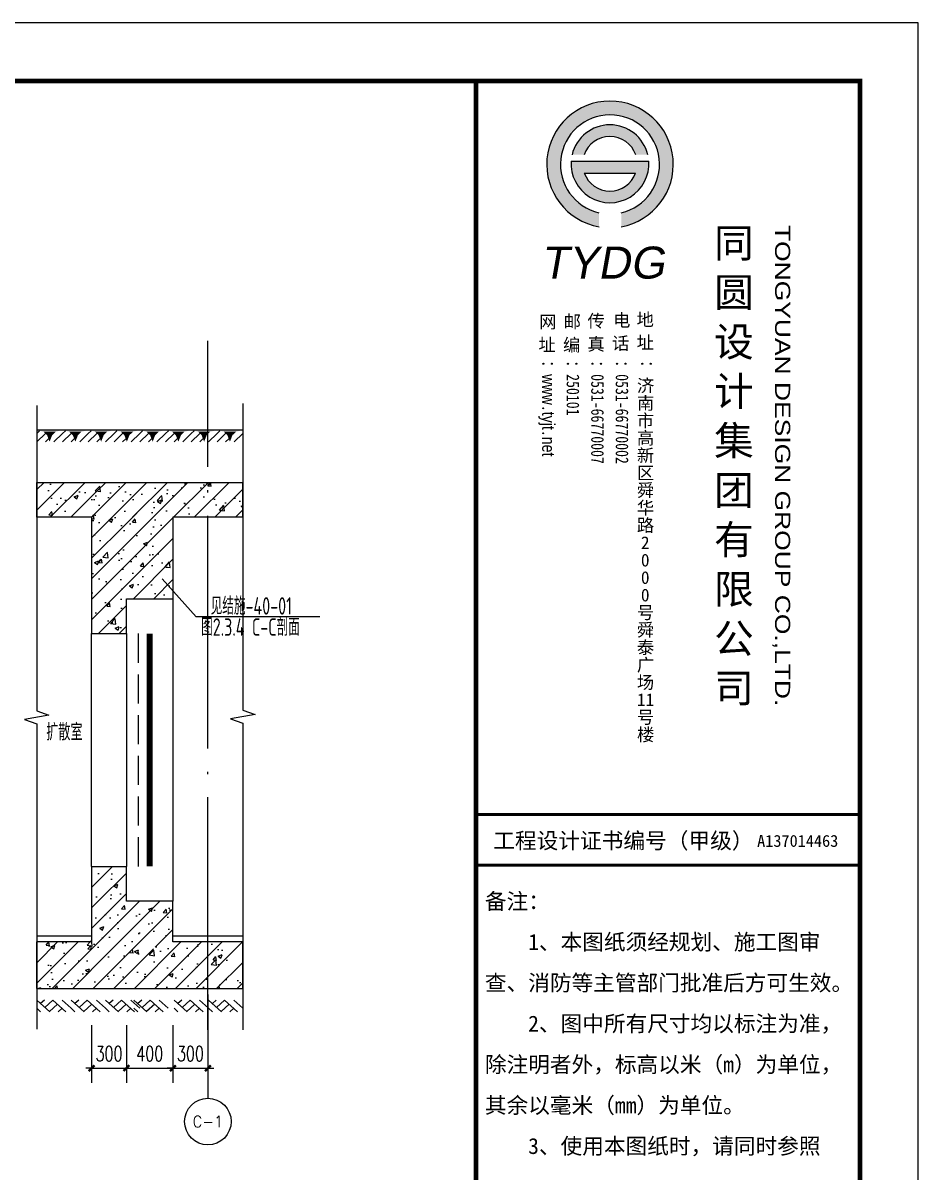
# Model space of a CAD drawing. Extents: x 37906 to 290206, y -18154 to 41246.
# Drawn here: x 282512 to 290206, y 31371 to 41246 of the extents above; entities that cross this region are included whole.
import ezdxf
from ezdxf.enums import TextEntityAlignment as Align

# ---------------------------------------------------------------- set-up
doc = ezdxf.new("R2010")
doc.units = 0
doc.header["$LTSCALE"] = 1000
doc.header["$MEASUREMENT"] = 0
doc.linetypes.add('__DASH', pattern=[0.35, 0.25, -0.1])
doc.linetypes.add('DOTE', pattern=[2.42, 2, -0.2, 0.02, -0.2])
for name, color, linetype in [('AXIS', 3, 'Continuous'), ('AXIS_TEXT', 7, 'Continuous'), ('DIM_SYMB', 3, 'Continuous'), ('DOTE', 1, 'DOTE'), ('ECA_TK', 7, 'Continuous'), ('PUB_DIM', 3, 'Continuous'), ('PUB_HATCH', 8, 'Continuous'), ('RF-M', 7, 'Continuous'), ('RF-QT', 30, 'Continuous'), ('RF-TC', 8, 'Continuous'), ('SURFACE', 6, 'Continuous'), ('TEXT', 7, 'Continuous'), ('tk', 7, 'Continuous'), ('可见线', 7, 'Continuous')]:
    doc.layers.add(name, color=color, linetype=linetype)
doc.layers.add('RF-WZ', color=110, linetype='Continuous', lineweight=0)
doc.styles.add('_TCH_AXIS', font='COMPLEX', dxfattribs={"bigfont": 'GBCBIG'})
doc.styles.add('_TCH_DIM_T3', font='SIMPLEX', dxfattribs={"width": 0.705882, "bigfont": 'GBCBIG'})
doc.styles.add('CCDI_T0G_01', font='arial.ttf', dxfattribs={"width": 0.9})
doc.styles.add('COMPLEX', font='COMPLEX.shx', dxfattribs={"width": 0.65})
doc.styles.add('KING-1', font='GBENOR', dxfattribs={"bigfont": 'GBCBIG'})
doc.styles.add('SUNTXT', font='', dxfattribs={"width": 0.8, "height": 3})
doc.styles.add('TSSD_Rein', font='tssdeng2.shx', dxfattribs={"width": 0.7, "bigfont": 'tssdchn.shx'})
doc.styles.add('tyad', font='swissk.ttf', dxfattribs={"width": 0.9, "height": 2.5})
doc.styles.add('黑体', font='simhei.ttf', dxfattribs={"width": 0.8})
doc.styles.get('SUNTXT').set_extended_font_data('SimSun')
doc.dimstyles.new('_TCH_ARCH&&50', dxfattribs={"dimtxt": 127.5, "dimasz": 50, "dimexe": 125, "dimexo": 150, "dimgap": 61.25, "dimtad": 1, "dimdec": 0, "dimrnd": 5, "dimzin": 0, "dimdsep": 46, "dimtxsty": '_TCH_DIM_T3', "dimblk": 'ARCHTICK', "dimcen": 0.09, "dimclrt": 7, "dimazin": 2, "dimtfac": 1, "dimtdec": 0, "dimtix": 1, "dimtmove": 2, "dimatfit": 3, "dimfxl": 1, "dimtolj": 1, "dimtzin": 0, "dimarcsym": 0})
pattern_1 = [(45, (-1533340.04, 8300.31), (-88.388348, 88.388348), []), (50, (-1533340.04, 8300.3), (358.63009, -31.376067), [37.5, -412.5]), (355, (-1533340.04, 8300.3), (-69.37567, 376.09607), [30, -330]), (100.4514, (-1533310.15, 8297.7), (289.25469, 344.71977), [31.870095, -350.571056]), (46.1842, (-1533340.04, 8400.3), (533.62052, -82.75951), [56.25, -618.75]), (96.6356, (-1533295.57, 8393.4), (467.33135, 487.05894), [47.80514, -525.8565]), (351.1842, (-1533340.04, 8400.3), (467.33097, 487.0593), [45, -495]), (21, (-1533290.04, 8375.3), (298.453526, -201.309445), [37.5, -412.5]), (326, (-1533290.04, 8375.3), (121.657666, 362.57502), [30, -330]), (71.4514, (-1533265.17, 8358.54), (420.111314, 161.26525), [31.870095, -350.571056]), (37.5, (-1533340.04, 8300.31), (6.079928, 166.446927), [0, -326, 0, -335, 0, -331.25]), (7.5, (-1533340.04, 8300.31), (131.534769, 197.205856), [0, -191, 0, -318.5, 0, -126.25]), (327.5, (-1533451.54, 8300.31), (266.911218, -11.277436), [0, -125, 0, -390, 0, -517.5]), (317.5, (-1533501.54, 8300.3), (291.593085, 50.05249), [0, -162.5, 0, -259, 0, -367.5])]

# ---------------------------------------------------------------- blocks, each defined once
blk = doc.blocks.new('10B_A1E图框')
h = blk.add_hatch(color=256)
h.paths.add_polyline_path([(786.16, 558.97), (786.16, 561.39, -8.823966), (789.97, 561.39), (789.97, 558.98, 11.333343)])
h.paths.add_polyline_path([(781.52, 571.34), (783.6, 571.34, -0.711417), (792.46, 571.34), (794.54, 571.34, 0.79114)], flags=17)
h.paths.add_polyline_path([(781.36, 570.26, 1.071858), (794.7, 570.26)], flags=17)
h.paths.add_polyline_path([(792.44, 568.2, -0.701619), (783.62, 568.2)], flags=16)
for p, q in [((765, 184), (765, 584)), ((765, 184), (765, 584)), ((765, 184), (765, 584)), ((781.36, 570.26), (794.7, 570.26)), ((783.62, 568.2), (792.44, 568.2))]:
    blk.add_line(p, q)
at = {"const_width": 0.5}
blk.add_lwpolyline([(831, 457.96), (765, 457.96)], dxfattribs=at)
blk.add_lwpolyline([(831, 457.96), (765, 457.96)], dxfattribs=at)
for centre, radius, start, end in [((788.05, 569.69), 10.88, 280.1324, 259.9627), ((788.05, 569.69), 8.52, 282.9926, 257.1302), ((788.03, 569.8), 6.69, 13.3022, 166.6978), ((788.03, 569.8), 4.69, 19.1426, 160.8574), ((788.03, 569.8), 6.69, 176.0272, 3.9728), ((788.03, 569.8), 4.69, 199.8915, 340.1085)]:
    blk.add_arc(centre, radius, start, end)
at = {"layer": 'ECA_TK'}
blk.add_lwpolyline([(0, 0), (841, 0), (841, 594), (0, 594)], close=True, dxfattribs=at)
at = {"layer": 'ECA_TK', "const_width": 0.8}
blk.add_lwpolyline([(831, 10), (831, 584), (18, 584), (18, 10)], close=True, dxfattribs=at)
at = {"layer": 'ECA_TK'}
for points, const_width in [([(765, 10), (765, 584)], 0.8), ([(765, 457.96), (831, 457.96)], 0.5), ([(765, 449.25), (831, 449.25)], 0.5)]:
    blk.add_lwpolyline(points, dxfattribs=dict(at, const_width=const_width))
for s, height, style, p in [('同', 5, '黑体', (805.94, 553.7)), ('圆', 5, '黑体', (805.94, 545.2)), ('网', 2.18, 'SUNTXT', (775.88, 541.55)), ('邮', 2.18, 'SUNTXT', (780.08, 541.58)), ('传', 2.18, 'SUNTXT', (784.17, 541.71)), ('电', 2.18, 'SUNTXT', (788.57, 541.81)), ('地', 2.18, 'SUNTXT', (792.61, 541.93)), ('设', 5, '黑体', (805.94, 536.7)), ('址', 2.18, 'SUNTXT', (775.74, 537.6)), ('编', 2.18, 'SUNTXT', (779.97, 537.57)), ('真', 2.18, 'SUNTXT', (784.17, 537.71)), ('话', 2.18, 'SUNTXT', (788.39, 537.86)), ('址', 2.18, 'SUNTXT', (792.62, 537.99)), ('计', 5, '黑体', (805.94, 528.2)), ('济', 2.18, 'SUNTXT', (792.67, 530.58)), ('南', 2.18, 'SUNTXT', (792.67, 527.58)), ('市', 2.18, 'SUNTXT', (792.67, 524.58)), ('集', 5, '黑体', (805.94, 519.7)), ('高', 2.18, 'SUNTXT', (792.67, 521.58)), ('新', 2.18, 'SUNTXT', (792.67, 518.58)), ('区', 2.18, 'SUNTXT', (792.67, 515.58)), ('团', 5, '黑体', (805.94, 511.2)), ('舜', 2.18, 'SUNTXT', (792.67, 512.58)), ('华', 2.18, 'SUNTXT', (792.67, 509.58)), ('路', 2.18, 'SUNTXT', (792.67, 506.58)), ('有', 5, '黑体', (805.94, 502.7)), ('2', 2.18, 'SUNTXT', (793.36, 503.58)), ('0', 2.18, 'SUNTXT', (793.36, 500.58)), ('0', 2.18, 'SUNTXT', (793.36, 497.58)), ('限', 5, '黑体', (805.94, 494.2)), ('0', 2.18, 'SUNTXT', (793.36, 494.58)), ('号', 2.18, 'SUNTXT', (792.67, 491.58)), ('舜', 2.18, 'SUNTXT', (792.67, 488.58)), ('公', 5, '黑体', (805.94, 485.7)), ('泰', 2.18, 'SUNTXT', (792.67, 485.58)), ('广', 2.18, 'SUNTXT', (792.67, 482.58)), ('场', 2.18, 'SUNTXT', (792.67, 479.58)), ('司', 5, '黑体', (805.94, 477.2)), ('11', 2.18, 'SUNTXT', (792.67, 476.58)), ('号', 2.18, 'SUNTXT', (792.67, 473.58)), ('楼', 2.18, 'SUNTXT', (792.69, 470.58))]:
    blk.add_text(s, height=height, dxfattribs=dict(style=style)).set_placement(p)
at = {"style": 'CCDI_T0G_01', "width": 1.25}
blk.add_text('TONGYUAN DESIGN GROUP CO.,LTD.', height=2.6, rotation=270, dxfattribs=at).set_placement((816.42, 559.28))
at = {"style": 'tyad', "oblique": 10}
blk.add_text('TYDG', height=5.5, dxfattribs=at).set_placement((776.12, 550.06))
at = {"char_height": 2.18, "width": 39.1789, "attachment_point": 1, "rotation": 270, "style": 'SUNTXT'}
for s, insert in [('：{\\fArial|b0|i0|c134|p32;www}.{\\fArial|b0|i0|c134|p32;tyjt}.{\\fArial|b0|i0|c134|p32;net\\fArial|b0|i0|c0|p32;}', (778.56, 536.02)), ('：250101', (782.78, 536.02)), ('：0531-66770007', (787, 536.02)), ('：0531-66770002', (791.22, 536.02)), ('：', (795.56, 536.02))]:
    blk.add_mtext(s, dxfattribs=dict(at, insert=insert))
at = {"layer": 'ECA_TK', "linetype": 'Continuous', "style": 'SUNTXT'}
for s, height, p in [('工程设计证书编号（甲级）', 2.7342, (767.97, 452.09)), ('A137014463', 2.051, (813.34, 452.39))]:
    blk.add_text(s, height=height, dxfattribs=at).set_placement(p)
at = {"layer": 'ECA_TK', "style": 'SUNTXT'}
for s, p in [('备注：', (766.54, 441.68)), ('    1、本图纸须经规划、施工图审', (766.54, 434.68)), ('查、消防等主管部门批准后方可生效。', (766.54, 427.66)), ('    2、图中所有尺寸均以标注为准，', (766.54, 420.65)), ('除注明者外，标高以米（m）为单位，', (766.54, 413.62)), ('其余以毫米（mm）为单位。', (766.54, 406.61)), ('    3、使用本图纸时，请同时参照', (766.54, 399.6))]:
    blk.add_text(s, height=2.73, dxfattribs=at).set_placement(p)
blk = doc.blocks.new('_ArchTick')
at = {"color": 0, "linetype": 'ByBlock', "const_width": 0.4}
blk.add_lwpolyline([(-0.5, -0.5), (0.5, 0.5)], dxfattribs=at)
blk = doc.blocks.new('*D746')
at = {"layer": 'Defpoints', "color": 0}
for p in [(283801.9, 32782), (284101.9, 32782), (284101.9, 32263.6)]:
    blk.add_point(p, dxfattribs=at)
at = {"layer": 'PUB_DIM', "color": 0, "lineweight": -2}
for p, q in [((283801.9, 32632), (283801.9, 32138.6)), ((284101.9, 32632), (284101.9, 32138.6)), ((283801.9, 32263.6), (283751.9, 32263.6)), ((283801.9, 32263.6), (284101.9, 32263.6)), ((284101.9, 32263.6), (284151.9, 32263.6))]:
    blk.add_line(p, q, dxfattribs=at)
at = {"layer": 'PUB_DIM', "color": 0, "lineweight": -2, "xscale": 50, "yscale": 50, "zscale": 50}
blk.add_blockref('_ArchTick', (283801.9, 32263.6), dxfattribs=at)
at = {"layer": 'PUB_DIM', "color": 0, "lineweight": -2, "xscale": 50, "yscale": 50, "zscale": 50, "rotation": 180}
blk.add_blockref('_ArchTick', (284101.9, 32263.6), dxfattribs=at)
at = {"layer": 'PUB_DIM', "color": 7, "insert": (283951.9, 32388.6), "char_height": 127.5, "attachment_point": 5, "style": '_TCH_DIM_T3'}
blk.add_mtext('\\A1;300', dxfattribs=at)
blk = doc.blocks.new('*D747')
at = {"layer": 'Defpoints', "color": 0}
for p in [(283401.9, 32782), (283801.9, 32782), (283801.9, 32263.6)]:
    blk.add_point(p, dxfattribs=at)
at = {"layer": 'PUB_DIM', "color": 0, "lineweight": -2}
for p, q in [((283401.9, 32632), (283401.9, 32138.6)), ((283801.9, 32632), (283801.9, 32138.6)), ((283401.9, 32263.6), (283801.9, 32263.6))]:
    blk.add_line(p, q, dxfattribs=at)
at = {"layer": 'PUB_DIM', "color": 0, "lineweight": -2, "xscale": 50, "yscale": 50, "zscale": 50, "rotation": 180}
blk.add_blockref('_ArchTick', (283401.9, 32263.6), dxfattribs=at)
at = {"layer": 'PUB_DIM', "color": 0, "lineweight": -2, "xscale": 50, "yscale": 50, "zscale": 50}
blk.add_blockref('_ArchTick', (283801.9, 32263.6), dxfattribs=at)
at = {"layer": 'PUB_DIM', "color": 7, "insert": (283601.9, 32388.6), "char_height": 127.5, "attachment_point": 5, "style": '_TCH_DIM_T3'}
blk.add_mtext('\\A1;400', dxfattribs=at)
blk = doc.blocks.new('*D748')
at = {"layer": 'Defpoints', "color": 0}
for p in [(283101.9, 32782), (283401.9, 32782), (283401.9, 32263.6)]:
    blk.add_point(p, dxfattribs=at)
at = {"layer": 'PUB_DIM', "color": 0, "lineweight": -2}
for p, q in [((283101.9, 32632), (283101.9, 32138.6)), ((283401.9, 32632), (283401.9, 32138.6)), ((283101.9, 32263.6), (283051.9, 32263.6)), ((283101.9, 32263.6), (283401.9, 32263.6)), ((283401.9, 32263.6), (283451.9, 32263.6))]:
    blk.add_line(p, q, dxfattribs=at)
at = {"layer": 'PUB_DIM', "color": 0, "lineweight": -2, "xscale": 50, "yscale": 50, "zscale": 50}
blk.add_blockref('_ArchTick', (283101.9, 32263.6), dxfattribs=at)
at = {"layer": 'PUB_DIM', "color": 0, "lineweight": -2, "xscale": 50, "yscale": 50, "zscale": 50, "rotation": 180}
blk.add_blockref('_ArchTick', (283401.9, 32263.6), dxfattribs=at)
at = {"layer": 'PUB_DIM', "color": 7, "insert": (283251.9, 32388.6), "char_height": 127.5, "attachment_point": 5, "style": '_TCH_DIM_T3'}
blk.add_mtext('\\A1;300', dxfattribs=at)
blk = doc.blocks.new('$LinePat$素土夯实')
at = {"color": 0}
for p, q in [((0, -210), (210, 0)), ((120, -300), (420, 0)), ((420, 0), (608, -188)), ((495, -300), (795, 0)), ((615, 0), (705, -90)), ((210, -210), (300, -300)), ((315, -105), (502, -293)), ((705, -300), (795, -210))]:
    blk.add_line(p, q, dxfattribs=at)
blk = doc.blocks.new('$LinePat$自然土壤')
at = {"color": 0}
for p, q in [((0, -90), (71, -19)), ((0, -300), (211, -89)), ((210, -300), (286, -224)), ((420, -300), (630, -90))]:
    blk.add_line(p, q, dxfattribs=at)
for points in [[(0, 0), (630, 0), (168, -45), (462, -45)], [(168, -45), (462, -45), (252, -132), (378, -132)], [(252, -132), (378, -132), (315, -300)]]:
    blk.add_solid(points, dxfattribs=at)
blk = doc.blocks.new('_AXISO')
blk.add_circle((0, 0), 0.5)
at = {"layer": 'AXIS_TEXT', "style": 'COMPLEX', "width": 1.041667}
blk.add_attdef('A', text='', height=0.56, dxfattribs=at).set_placement((-0.25, -0.28), (0.25, -0.28), align=Align.FIT)

msp = doc.modelspace()

# ---------------------------------------------------------------- hatches: boundary and pattern name
at = {"layer": 'PUB_HATCH'}
h = msp.add_hatch(dxfattribs=at)
h.set_pattern_fill('钢筋混凝土', color=256, scale=50, style=0)
h.set_pattern_definition(pattern_1)
h.paths.add_polyline_path([(283201.9, 37098.1), (283101.9, 37298.1), (282630.8, 37298.1), (282630.8, 36998.1), (283101.9, 36998.1)])
h = msp.add_hatch(dxfattribs=at)
h.set_pattern_fill('钢筋混凝土', color=256, scale=50, style=0)
h.set_pattern_definition(pattern_1)
h.paths.add_polyline_path([(284401.9, 37298.1), (283101.9, 37298.1), (283201.9, 37098.1), (283401.9, 36998.1), (284401.9, 36998.1)])
h = msp.add_hatch(dxfattribs=at)
h.set_pattern_fill('钢筋混凝土', color=256, scale=50, style=0)
h.set_pattern_definition(pattern_1)
h.paths.add_polyline_path([(283301.9, 36398.1), (283401.9, 36598.1), (283401.9, 36998.1), (283201.9, 37098.1), (283101.9, 36998.1), (283101.9, 36298.1)])
h = msp.add_hatch(dxfattribs=at)
h.set_pattern_fill('钢筋混凝土', color=256, scale=50, style=0)
h.set_pattern_definition(pattern_1)
h.paths.add_polyline_path([(283301.9, 36398.1), (283401.9, 36298.1), (283801.9, 36298.1), (283801.9, 36998.1), (283401.9, 37044.9)])
h = msp.add_hatch(dxfattribs=at)
h.set_pattern_fill('钢筋混凝土', color=256, scale=50, style=0)
h.set_pattern_definition(pattern_1)
h.paths.add_polyline_path([(283401.9, 35998.1), (283401.9, 36298.1), (283301.9, 36398.1), (283101.9, 36298.1), (283101.9, 35998.1)])
h = msp.add_hatch(dxfattribs=at)
h.set_pattern_fill('钢筋混凝土', color=256, scale=50, style=0)
h.set_pattern_definition(pattern_1)
h.paths.add_polyline_path([(283101.9, 33698.1), (283401.9, 33698.1), (283401.9, 33998.1), (283101.9, 33998.1)])
h = msp.add_hatch(dxfattribs=at)
h.set_pattern_fill('钢筋混凝土', color=256, scale=50, style=0)
h.set_pattern_definition(pattern_1)
h.paths.add_polyline_path([(283351.9, 33214.8), (283801.9, 33348.1), (283801.9, 33523.1), (283801.9, 33698.1), (283101.9, 33698.1), (283101.9, 33348.1)])
h = msp.add_hatch(dxfattribs=at)
h.set_pattern_fill('钢筋混凝土', color=256, scale=50, style=0)
h.set_pattern_definition(pattern_1)
h.paths.add_polyline_path([(283351.9, 33214.8), (283101.9, 33348.1), (282630.8, 33348.1), (282630.8, 32948.1), (283101.9, 32948.1)])
h = msp.add_hatch(dxfattribs=at)
h.set_pattern_fill('钢筋混凝土', color=256, scale=50, style=0)
h.set_pattern_definition(pattern_1)
h.paths.add_polyline_path([(284401.9, 33348.1), (283851.9, 33348.1), (283351.9, 33214.8), (283101.9, 32948.1), (284401.9, 32948.1)])

# ---------------------------------------------------------------- linework, layer by layer
at = {"layer": 'AXIS'}
msp.add_line((284101.9, 32898.1), (284101.9, 32004.9), dxfattribs=at)
at = {"layer": 'DIM_SYMB'}
for points in [[(282630.8, 37958.4), (282630.8, 35334.4), (282735.8, 35296.2), (282525.8, 35259.2), (282630.8, 35221.9), (282630.8, 32597.9)], [(284401.9, 37975.9), (284401.9, 35341.4), (284506.9, 35303.2), (284296.9, 35266.2), (284401.9, 35228.9), (284401.9, 32594.4)]]:
    msp.add_lwpolyline(points, dxfattribs=at)
at = {"layer": 'DOTE'}
msp.add_line((284101.9, 32591.8), (284101.9, 38515.5), dxfattribs=at)
at = {"layer": 'RF-M'}
for p, q in [((283101.9, 33998.1), (283101.9, 35998.1)), ((283401.9, 35998.1), (283401.9, 33998.1))]:
    msp.add_line(p, q, dxfattribs=at)
at = {"layer": 'RF-M', "linetype": '__DASH'}
msp.add_line((283501.9, 35998.1), (283501.9, 33998.1), dxfattribs=at)
at = {"layer": 'RF-M', "const_width": 50}
msp.add_lwpolyline([(283601.9, 35998.1), (283601.9, 33998.1)], dxfattribs=at)
at = {"layer": 'RF-QT'}
for p, q in [((282630.8, 37298.1), (284401.9, 37298.1)), ((282630.8, 36998.1), (282630.8, 37298.1)), ((284401.9, 36998.1), (284401.9, 37298.1)), ((283101.9, 36998.1), (282630.8, 36998.1)), ((283101.9, 36998.1), (283101.9, 35998.1)), ((284401.9, 36998.1), (283801.9, 36998.1)), ((283801.9, 36998.1), (283801.9, 36298.1)), ((283401.9, 35998.1), (283401.9, 36298.1)), ((283401.9, 36298.1), (283801.9, 36298.1)), ((283101.9, 35998.1), (283401.9, 35998.1)), ((283101.9, 33998.1), (283401.9, 33998.1)), ((283101.9, 33998.1), (283101.9, 33348.1)), ((283401.9, 33698.1), (283401.9, 33998.1)), ((283801.9, 33698.1), (283401.9, 33698.1)), ((283801.9, 33348.1), (283801.9, 33698.1)), ((283101.9, 33348.1), (282630.8, 33348.1)), ((282630.8, 32948.1), (282630.8, 33348.1)), ((284401.9, 33348.1), (283801.9, 33348.1)), ((284401.9, 32948.1), (284401.9, 33348.1)), ((282630.8, 32948.1), (284401.9, 32948.1))]:
    msp.add_line(p, q, dxfattribs=at)
at = {"layer": 'SURFACE'}
msp.add_line((284401.9, 37748.1), (282630.8, 37748.1), dxfattribs=at)
at = {"layer": 'SURFACE', "color": 8}
msp.add_line((283801.9, 36298.1), (283801.9, 33698.1), dxfattribs=at)
at = {"layer": 'TEXT', "color": 4}
for p in [(283709.2, 36469.9), (285063, 36142.3)]:
    msp.add_line(p, (284002.5, 36142.3), dxfattribs=at)
at = {"layer": '可见线'}
for p, q in [((283101.9, 33398.1), (282630.8, 33398.1)), ((284401.9, 33398.1), (283801.9, 33398.1))]:
    msp.add_line(p, q, dxfattribs=at)

# ---------------------------------------------------------------- block references
at = {"layer": 'AXIS'}
ref = msp.add_blockref('_AXISO', (284101.9, 31804.9), dxfattribs=dict(at, xscale=400, yscale=400, zscale=400))
ref.add_attrib('A', 'C-1', dxfattribs={"layer": 'AXIS_TEXT', "height": 98.31, "style": '_TCH_AXIS'}).set_placement((283970.8, 31755.8), (284232.9, 31755.8), align=Align.FIT)
at = {"layer": 'RF-TC', "xscale": -0.3712866425367835, "yscale": 0.3333333333333333, "zscale": 0.3333333333333333, "rotation": 8.441967125349947e-09}
for p in [(282926, 32848.1), (283221.2, 32848.1), (283516.3, 32848.1), (283761.5, 32848.1), (284106.7, 32848.1), (284401.9, 32848.1)]:
    msp.add_blockref('$LinePat$素土夯实', p, dxfattribs=at)
at = {"layer": 'SURFACE', "color": 8, "xscale": 0.3513962866999574, "yscale": 0.3333333333333333, "zscale": 0.3333333333333333}
for p in [(282630.8, 37747.8), (282852.2, 37747.8), (283073.6, 37747.8), (283295, 37747.8), (283516.3, 37747.8), (283737.7, 37747.8), (283959.1, 37747.8), (284180.5, 37747.8)]:
    msp.add_blockref('$LinePat$自然土壤', p, dxfattribs=at)
at = {"layer": 'tk', "xscale": 50, "yscale": 50, "zscale": 50}
msp.add_blockref('10B_A1E图框', (248156.2, 11546.3), dxfattribs=at)

# ---------------------------------------------------------------- texts
at = {"layer": 'RF-WZ', "style": 'KING-1'}
msp.add_text('扩散室', height=144.68, dxfattribs=at).set_placement((282712.2, 35080.4, 0))
at = {"layer": 'TEXT', "color": 4, "ltscale": 100, "style": 'TSSD_Rein', "width": 0.7}
for s, p in [('见结施-40-01', (284126.3, 36161.4)), ('图2.3.4 C-C剖面', (284043.8, 35979.5))]:
    msp.add_text(s, height=150, rotation=360, dxfattribs=at).set_placement(p)

# ---------------------------------------------------------------- dimensions: what is measured, and where the dimension line sits
at = {"layer": 'PUB_DIM'}
for p1, p2, picture, middle in [((283101.9, 32782), (283401.9, 32782), '*D748', (283251.9, 32388.6)), ((283401.9, 32782), (283801.9, 32782), '*D747', (283601.9, 32388.6)), ((283801.9, 32782), (284101.9, 32782), '*D746', (283951.9, 32388.6))]:
    dim = msp.add_aligned_dim(p1=p1, p2=p2, distance=-518.4, dimstyle='_TCH_ARCH&&50', dxfattribs=at)
    dim.commit()
    dim.dimension.update_dxf_attribs({"geometry": picture, "text_midpoint": middle})

doc.saveas('drawing.dxf')
